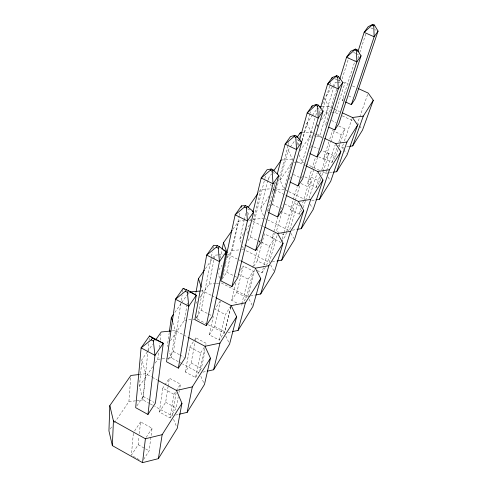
<?xml version="1.0" encoding="UTF-8"?>
<svg xmlns="http://www.w3.org/2000/svg" width="487" height="487" viewBox="0 0 487 487"><rect width="100%" height="100%" fill="white"/><g stroke="black" fill="none" stroke-linecap="round" stroke-linejoin="round"><path stroke-width="0.37" stroke-dasharray="2.44 1.83" d="M114.463 422.801L128.903 401.641L130.699 377.711M133.335 433.503L131.368 455.254L138.18 444.722L139.026 436.62M149.612 403.54L142.989 399.9L139.41 386.252L141.918 359.631L147.062 352.265M139.337 433.673L140.566 421.882L152.072 428.268L149.101 450.846L143.555 459.588M136.932 405.811L143.215 396.467L147.951 351.078M148.03 350.323L148.973 341.241M149.052 340.486L149.29 338.215M155.225 363.077L157.788 359.321L158.713 351.937M159.267 347.505L159.821 343.073M160.193 340.121L160.935 334.21M169.263 332.414L167.479 345.125L167.893 346.537M159.371 412.002L162.774 388.188L173.975 394.287L170.012 417.864L159.371 412.002L165.665 402.274L168.015 386.946M168.131 386.215L169.36 378.186L180.476 384.2L179.411 390.166M168.167 359.351L173.451 351.498L180.817 303.45M181.28 300.442L182.083 295.189M182.546 292.188L183.002 289.187M170.45 340.772L184.457 320.257L186.777 306.146M186.898 305.404L187.513 301.69M188.731 294.264L189.102 292.036L187.367 294.519M176.124 392.717L172.136 415.916L154.915 406.456M195.737 293.978L195.999 292.517M170.012 417.864L176.227 408.057L178.218 396.875M179.015 392.4L179.283 390.909M185.273 371.995L189.827 347.121L200.656 352.88L195.579 377.535L185.273 371.995L191.111 362.973L195.068 342.318M207.2 324.202L197.241 318.973L202.513 290.812L201.557 287.951M195.208 341.576L195.914 337.887L206.658 343.572L205.459 345.435M196.133 317.761L201.21 310.207L211.358 257.203M211.498 256.454L212.356 251.98M212.929 248.991L213.501 246.008M199.798 297.782L209.148 284.079L213.951 259.632M214.097 258.889L214.822 255.182L217.829 254.945M220.313 258.08L221.962 250.075M204.528 348.491L199.353 372.932L182.595 363.941M195.579 377.535L201.338 368.446L205.252 350.159M230.698 306.731L224.653 331.684L219.296 340.127L209.307 334.867L213.263 316.507M222.486 277.815L222.967 275.599M223.125 274.857L223.606 272.641M223.764 271.898L224.726 267.466M224.891 266.724L225.371 264.508M225.53 263.765L226.65 258.591M226.808 257.854L227.289 255.638M209.307 334.867L214.737 326.485L220.313 301.356M222.182 279.014L226.784 272.166L239.208 216.173M239.373 215.437L240.024 212.49M227.064 257.83L232.074 250.488L238.624 221.086L244.371 220.684M241.132 242.623L239.811 239.16L244.072 220.69M244.243 219.954L245.947 212.563M219.296 340.127L225.317 314.614L230.875 305.994M247.658 233.431L248.364 230.497M236.834 302.999L231.672 300.327L235.909 282.758M230.82 307.096L224.47 333.26L207.87 324.549M252.57 220.465L253.423 219.217L260.703 189.449L270.942 188.828M231.672 300.327L236.725 292.517L243.263 266.03L253.337 271.143L246.349 297.466L242.508 303.517M247.926 240.73L250.428 237.011L264.678 179.259M264.855 178.528L265.579 175.6M263.497 215.638L260.636 208.643L268.154 178.778L271.533 173.932M241.735 303.876L248.181 279.142L253.337 271.143M252.716 267.393L257.489 249.241M259.017 243.433L259.589 241.254L269.427 246.172L263.552 267.107M274.778 183.483L267.308 211.894L268.568 210.025M272.075 191.89L273.347 190.027L275.465 181.974M257.252 260.819L264.465 233.857L274.23 238.721L266.59 265.531L257.252 260.819L253.709 266.292M271.502 205.66L272.343 204.412L288.152 145.309M288.347 144.578L288.931 142.387M221.366 282.99L247.731 296.528L254.926 269.64M273.347 190.027L284.122 189.37L280.092 180.141L288.194 150.063L289.881 147.646M284.122 189.37L292.468 159.438L288.194 150.063M297.003 144.761L298.409 139.732M298.61 139.014L299.414 136.141M257.227 270.498L261.933 272.878L263.351 267.826M281.163 242.55L272.026 238.003L277.669 217.926M298.02 145.552L299.444 140.481M301.989 140.518L306.901 123.26L311.984 115.979M281.979 211.76L276.446 231.173L279.039 232.457M302.226 140.737L309.878 113.891M310.085 113.167L310.499 111.718M277.018 235.696L269.323 262.426L245.113 250.239M299.955 151.037L309.458 137.115L314.955 118.396M315.801 115.516L317.067 111.194M301.782 210.025L299.176 214.134L290.295 209.787L293.089 200.37M293.302 199.646L297.167 186.612M318.979 113.124L320.269 108.765M282.223 238.983L283.921 233.279M284.134 232.561L289.229 215.443L293.716 208.491L284.231 203.858M319.472 114.743L320.763 110.421M322.692 103.938L324.196 98.898M290.295 209.787L294.44 203.377L295.098 201.198M295.311 200.474L299.882 185.237M314.535 136.421L315.412 133.511M317.372 126.973L318.461 123.339M322.826 108.802L330.679 82.638M281.559 241.923L285.522 235.671L286.386 232.81M286.6 232.092L293.716 208.491M297.928 202.805L289.424 230.68L267.99 220.087M321.262 119.82L325.876 113.063L333.583 87.861M333.802 87.143L335.123 82.82L337.266 82.766M320.86 178.559L319.935 181.395L316.087 187.458L307.443 183.295L311.631 169.793M311.85 169.086L315.381 157.715M336.627 89.237L325.359 125.561L326.174 124.343M339.104 81.244L339.555 79.789M299.176 214.134L301.203 207.645M301.429 206.926L307.729 186.74L311.923 180.233L303.377 176.124M307.443 183.295L311.345 177.268L317.579 157.356M342.172 78.821L348.771 57.758M303.267 207.681L305.319 201.18M305.544 200.455L311.923 180.233M331.805 112.85L335.506 112.716L345.106 82.559L348.497 84.105M309.105 198.166L317.177 172.909M338.021 149.546L335.616 156.662L331.994 162.372L323.581 158.372L328.865 141.967M329.784 139.112L332.536 130.553L341.302 134.649L344.997 128.915L336.955 125.171M343.53 101.071L342.221 100.474L355.151 60.321M323.581 158.372L327.252 152.705L330.496 142.709M330.728 141.991L334.435 130.571M357.908 58.239L359.534 53.229M359.771 52.511L365.816 33.883M316.087 187.458L319.539 176.848M320.458 174.017L320.915 172.599M321.834 169.768L325.048 159.864L328.981 153.764L322.589 150.739M321.791 175.728L328.981 153.764M326.436 171.217L325.73 173.342L326.497 174.559M326.667 170.505L335.141 144.992M331.994 162.372L336.767 148.151M338.915 141.754L341.302 134.649M338.982 146.703L339.944 143.854M340.188 143.141L344.997 128.915M343.396 143.811L342.178 147.366L343.414 149.241M344.37 140.962L351.931 118.919M367.655 94.484L357.628 122.961L359.26 125.336M241.357 305.331L242.124 304.119M261.933 272.878L265.427 267.369M146.185 437.405L152.072 428.268M173.975 394.287L180.476 384.2M200.656 352.88L205.057 346.056M269.427 246.172L274.23 238.721M272.026 238.003L275.24 233.036M133.152 433.132L133.401 432.748M134.601 430.94L140.566 421.882M162.536 388.541L169.36 378.186M189.613 347.45L194.289 340.352M194.697 339.737L195.914 337.887M220.075 301.222L214.84 309.166L225.317 314.614M240.444 270.309L243.263 266.03M259.419 241.515L260.399 240.024M280.512 209.501L282.582 206.366M301.167 178.157L302.713 175.807M289.199 179.332L291.153 176.434M310.511 147.64L311.698 145.869M342.221 100.474L344.522 97.053M110.214 429.029L111.913 426.539M139.41 386.252L152.662 366.839M195.969 303.389L197.247 301.52M218.718 270.066L222.054 265.172M239.811 239.16L243.64 233.547M245.765 230.43L249.594 224.824M260.636 208.643L269.11 196.231M280.092 180.141L291.561 163.34M317.074 125.969L317.908 124.739M147.494 351.651L152.638 344.279M174.821 312.496L181.31 303.2M181.742 302.579L186.935 295.14M205.344 268.763L214.822 255.182M232.993 229.152L238.624 221.086M258.573 192.505L260.703 189.449M290.301 147.044L295.359 139.799M312.404 115.37L316.641 109.307M332.128 87.124L324.409 98.179L328.701 106.525L333.443 108.717M332.554 86.509L335.123 82.82M175.71 415.07L179.283 414.224M202.915 372.141L206.482 371.35M228.044 332.518L231.617 331.775M247.731 296.528L249.886 296.108M250.604 295.968L254.926 295.128M272.233 261.896L276.604 261.099M292.389 230.174L296.833 229.414M311.735 200.486L315.284 199.92M328.64 172.909L325.73 173.342L322.388 171.747M329.37 172.8L332.28 172.368M343.676 147.153L342.178 147.366L338.167 145.479M346.683 146.739L348.929 146.429M128.903 401.641L136.317 400.728M137.06 400.637L142.989 399.9L145.729 373.748L141.918 359.631M139.038 374.521L145.729 373.748L151.621 376.95M157.788 359.321L161.514 358.907M162.256 358.822L167.473 358.243M168.216 358.158L171.193 357.829L181.919 363.582M172.343 330.85L175.308 330.539L183.228 334.733M184.457 320.257L195.737 319.125M201.021 290.946L202.513 290.812L211.175 295.299M209.148 284.079L215.613 283.501M216.331 283.44L219.923 283.117M218.584 254.884L223.101 254.518M232.074 250.488L240.846 249.794M241.576 249.74L243.768 249.563M253.423 219.217L263.144 218.535M249.405 220.331L250.842 220.234L250.318 218.907M294.209 162.603L296.431 162.488M297.167 162.445L302.354 162.177L305.02 163.455M281.249 160.01L292.468 159.438M309.458 137.115L311.601 137.024M316.593 136.804L319.448 136.677L322.12 137.937M301.855 132.488L311.193 132.093L315.259 134.004M325.876 113.063L331.063 112.874M322.035 106.75L328.701 106.525L319.448 136.677L317.889 133.505M337.978 82.747L341.545 82.65M342.258 82.632L345.106 82.559M370.784 27.887L376.08 30.224M353.544 52.45L355.595 53.369M356.277 53.673L358.322 54.593M352.564 85.956L355.954 87.502M334.849 78.754L336.834 79.661M337.491 79.959L341.46 81.767M348.643 95.969L352.533 97.747M334.119 109.033L339.542 111.541M335.506 112.716L338.861 114.268M342.209 115.821L352.935 120.788M316.94 108.132L321.724 110.354M331.44 120.417L336.115 122.59M315.941 134.327L322.047 137.194M327.252 152.705L335.616 156.662M313.762 146.843L318.577 149.119M297.155 139.702L299.822 140.962M318.614 156.808L325.048 159.864M305.69 163.772L319.716 170.474M295.871 161.063L305.392 165.617M311.345 177.268L319.935 181.395M293.375 174.431L299.328 177.292M301.106 183.544L307.729 186.74M272.239 172.27L275.502 173.847M286.125 190.344L288.134 191.318M288.797 191.641L304.838 199.433M272.403 188.743L273.767 189.406M274.449 189.741L285.382 195.062M294.44 203.377L299.876 206.025M272.343 204.412L278.485 207.425M280.366 211.096L289.229 215.443M247.591 208.868L250.294 210.201M264.636 218.432L267.32 219.759M281.632 233.742L285.522 235.671M252.85 221.232L260.892 225.219M261.562 225.548L264.24 226.881M250.428 237.011L257.033 240.31M257.696 240.645L259.674 241.631M227.612 254.159L240.45 260.655M238.033 273.974L248.181 279.142M226.784 272.166L233.857 275.782M234.503 276.111L237.078 277.42M236.725 292.517L246.349 297.466M211.845 295.639L215.175 297.368M201.21 310.207L211.194 315.418M214.737 326.485L224.653 331.684M183.885 335.086L187.842 337.181M173.451 351.498L179.313 354.633M179.965 354.98L184.524 357.421M191.111 362.973L201.338 368.446M152.279 377.309L157.514 380.152M165.665 402.274L176.227 408.057M143.215 396.467L148.34 399.279M148.979 399.632L154.099 402.439M150.276 403.906L154.251 406.091M138.18 444.722L149.101 450.846M133.31 456.349L140.426 460.367M359.668 125.926L361.701 128.891M343.822 149.862L346.294 153.612M328.031 177L329.949 180.044M310.116 204.278L312.441 208.15M290.873 233.224L293.771 238.301M270.681 264.946L273.743 270.62M249.094 299.213L252.169 305.258M306.901 123.26L311.193 132.093L302.354 162.177L298.306 153.46M225.755 335.951L228.963 342.678M200.863 376.323L203.876 383.105M268.154 178.778L268.721 180.105M270.419 184.092L271.551 186.752M173.555 419.362L176.671 426.935M247.682 212.265L249.265 216.246M242.453 246.093L243.506 248.869M217.464 271.898L219.655 278.138M196.565 316.885L197.241 318.973M172.897 322.546L175.308 330.539L171.193 357.829L169.129 350.774"/><path stroke-width="0.73" d="M139.038 374.521L130.869 375.465L109.819 405.622L108.942 430.892L112.345 445.617L142.545 462.65L158.397 458.644L177.238 428.317L181.943 403.327L176.513 390.477L158.172 380.511M112.345 445.617L113.434 420.908L109.819 405.622M147.951 414.461L154.969 355.34L153.326 341.022L154.616 339.171L163.267 343.286L155.383 403.145L147.951 414.461L135.678 407.68L141.096 347.876L149.527 335.951L163.267 343.286L154.969 355.34L141.096 347.876L151.183 339.877L152.48 338.027L154.616 339.171M142.545 462.65L145.4 438.757L113.434 420.908M169.366 331.665L171.357 317.457L173.518 314.358M158.397 458.644L162.153 434.678L181.943 403.327M178.37 368.129L188.786 306.195L187.379 292.34L188.548 290.666L196.298 295.274L185.176 357.768L178.37 368.129L166.542 361.768L175.478 299.243L183.118 288.432L188.548 290.666M196.127 291.786L198.446 278.643L204.479 269.999M179.283 414.224L187.148 412.361L192.328 386.879L210.451 358.182L204.997 346.269L188.506 337.534M206.269 325.645L219.467 261.604L218.267 248.193L219.333 246.666L226.303 251.663L212.527 316.118L206.269 325.645L194.861 319.655L206.683 255.097L213.641 245.259L217.36 245.673L219.333 246.666M222.115 249.35L223.466 242.806L232.122 230.394M241.168 207.328L241.497 205.855L245.485 205.642L247.378 206.573L253.678 211.875L237.717 277.748L231.946 286.539L220.928 280.883L235.136 214.852L241.497 205.855M210.451 358.182L204.479 384.462L187.148 412.361M231.946 286.539L247.433 220.958L246.404 207.967L247.378 206.573M207.194 371.191L213.61 369.767L219.978 343.098L236.633 316.727L231.173 305.647L215.844 297.709M253.009 211.906L261.184 178.005L267.022 169.75L271.216 169.007L273.043 169.89L278.759 175.423L261.002 242.295L255.663 250.421L245.004 245.071M236.633 316.727L229.608 344.023L213.61 369.767M255.663 250.421L273.024 183.757L272.154 171.162L273.043 169.89M277.267 174.017L285.12 144.152L290.495 136.549L294.854 135.362L296.613 136.19L301.818 141.906L282.576 209.428L277.627 216.977L268.599 212.533M232.329 331.623L238.046 330.436L245.399 302.835L260.752 278.521L255.316 268.185L241.126 261.002M300.016 133.986L300.418 132.549L301.855 132.488M277.627 216.977L296.54 149.582L301.818 141.906L300.485 141.279M299.651 139.757L307.194 112.935L312.155 105.91L316.641 104.346L318.34 105.137L323.094 110.987L302.634 178.887L298.026 185.906L290.033 182.041M260.752 278.521L252.85 306.603L238.046 330.436M311.741 107.359L312.155 105.91M255.645 294.988L260.679 294.002L268.854 265.695L283.057 243.202L277.645 233.529L264.916 227.21M320.489 108.041L327.605 84.056L332.207 77.549L336.785 75.674L338.428 76.422L342.781 82.37L321.323 150.422L317.025 156.966L309.915 153.594M298.026 185.906L318.218 118.073L323.094 110.987M331.769 79.004L332.207 77.549M283.057 243.202L274.425 271.88L260.679 294.002M277.328 260.965L281.699 260.168L290.562 231.319L303.736 210.451L298.361 201.381L286.064 195.39M339.78 79.064L346.543 57.271L350.817 51.226L355.467 49.077L357.056 49.79L361.056 55.816L338.782 123.832L334.764 129.956L328.719 127.125M317.025 156.966L338.264 88.938L342.781 82.37M303.736 210.451L294.495 239.574L281.699 260.168M357.921 51.713L364.154 32.355L368.142 26.718L372.841 24.35L374.381 25.026L378.058 31.095L355.126 98.94L351.364 104.675L345.49 101.972M297.569 229.292L301.276 228.659L310.706 199.414L322.96 180.001L317.634 171.467L306.073 165.939M334.764 129.956L356.855 61.916L361.056 55.816M322.96 180.001L313.214 209.434L301.276 228.659M315.996 199.81L319.551 199.238L329.456 169.72L340.882 151.621L335.61 143.574L324.756 138.472M351.364 104.675L374.15 36.781L378.058 31.095M340.882 151.621L330.716 181.261L319.551 199.238M333.011 172.258L336.651 171.716L346.945 142.021L357.628 125.098L352.418 117.495L342.251 112.795M357.628 125.098L347.115 154.866L336.651 171.716M349.684 146.319L352.685 145.905L363.302 116.113L373.316 100.261L368.16 93.06L357.988 88.427M373.316 100.261L362.517 130.078L352.685 145.905M278.759 175.423L273.024 183.757L261.184 178.005L270.328 170.28L271.216 169.007M155.639 339.981L161.209 331.994L170.858 331.002M248.34 207.164L257.72 193.723M273.645 170.907L281.249 160.01M297.046 137.383L300.418 132.549M294.854 135.362L294.032 136.53L285.12 144.152L296.54 149.582L295.798 137.364L296.613 136.19M316.641 104.346L307.194 112.935L318.218 118.073L317.585 106.221L318.34 105.137M336.785 75.674L327.605 84.056L338.264 88.938L337.728 77.421L338.428 76.422M355.467 49.077L346.543 57.271L356.855 61.916L356.405 50.721L357.056 49.79M372.841 24.35L364.154 32.355L374.15 36.781L373.773 25.896L374.381 25.026M190.368 292.194L196.298 295.274L188.786 306.195L175.478 299.243L185.328 291.275L186.497 289.601M223.636 250.318L226.303 251.663L219.467 261.604L206.683 255.097L216.295 247.195L217.36 245.673M252.327 211.206L253.678 211.875L247.433 220.958L235.136 214.852L244.511 207.03L245.485 205.642M145.4 438.757L162.153 434.678M176.513 390.477L192.328 386.879M204.997 346.269L219.978 343.098M231.173 305.647L245.399 302.835M255.316 268.185L268.854 265.695M277.645 233.529L290.562 231.319M298.361 201.381L310.706 199.414M317.634 171.467L329.456 169.72M335.61 143.574L346.945 142.021M352.418 117.495L363.302 116.113M189.845 291.969L200.279 291.019M225.353 254.336L226.857 254.22M319.076 106.854L321.298 106.775M372.232 25.214L373.773 25.896M354.816 50.009L356.405 50.721M336.085 76.672L337.728 77.421M315.886 105.429L317.585 106.221M294.032 136.53L295.798 137.364M270.328 170.28L272.154 171.162M244.511 207.03L246.404 207.967M216.295 247.195L218.267 248.193M183.118 288.432L184.439 289.12M185.328 291.275L187.379 292.34M151.183 339.877L153.326 341.022M149.527 335.951L152.48 338.027M223.466 242.806L227.094 252.741M198.446 278.643L201.32 287.233M171.357 317.457L172.672 321.822"/></g></svg>
